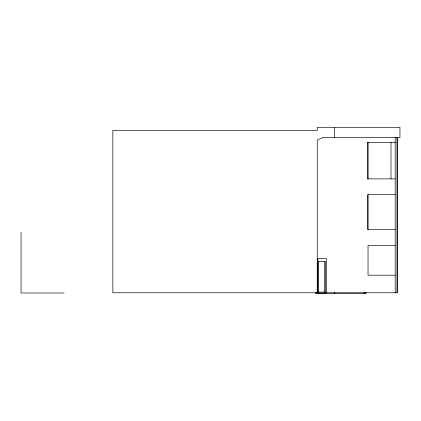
<?xml version="1.0" encoding="UTF-8"?>
<svg xmlns="http://www.w3.org/2000/svg" width="421" height="421" viewBox="0 0 421 421"><rect width="100%" height="100%" fill="white"/><g stroke="black" fill="none" stroke-linecap="round" stroke-linejoin="round"><path stroke-width="0.63" d="M367.607 142.387L395.819 142.387M367.607 178.872L395.182 178.872M395.182 194.639L367.77 194.639L367.77 229.64L395.182 229.64M395.182 245.48L368.038 245.48L368.038 275.197L395.182 275.176M317.245 258.526L326.317 258.52L326.317 292.995L316.645 292.995M318.439 261.446L325.328 261.446L325.328 292.085L318.439 292.085M325.759 292.774L397.177 292.774L397.177 137.351M64.15 292.995L21.05 292.995L21.05 232.408M334.653 293.548L366.054 293.548L366.054 292.232M397.092 137.351L397.092 292.774M395.182 137.435L395.182 292.774M390.993 142.387L390.993 178.872M368.038 142.387L368.038 178.872M368.038 194.639L368.038 229.64M367.77 142.387L367.77 178.872M364.176 292.232L364.176 293.548M334.653 127.3L334.653 137.678M334.653 292.232L334.653 293.7L315.766 293.7L315.766 292.39M324.612 261.446L324.612 292.085M318.534 261.446L318.534 292.085M317.834 258.52L317.834 292.995M322.854 137.678L317.245 140.072L317.245 292.774L112.839 292.774L112.839 130.394L317.245 130.394L317.245 127.3L399.95 127.3L399.95 137.678L322.854 137.678"/></g></svg>
